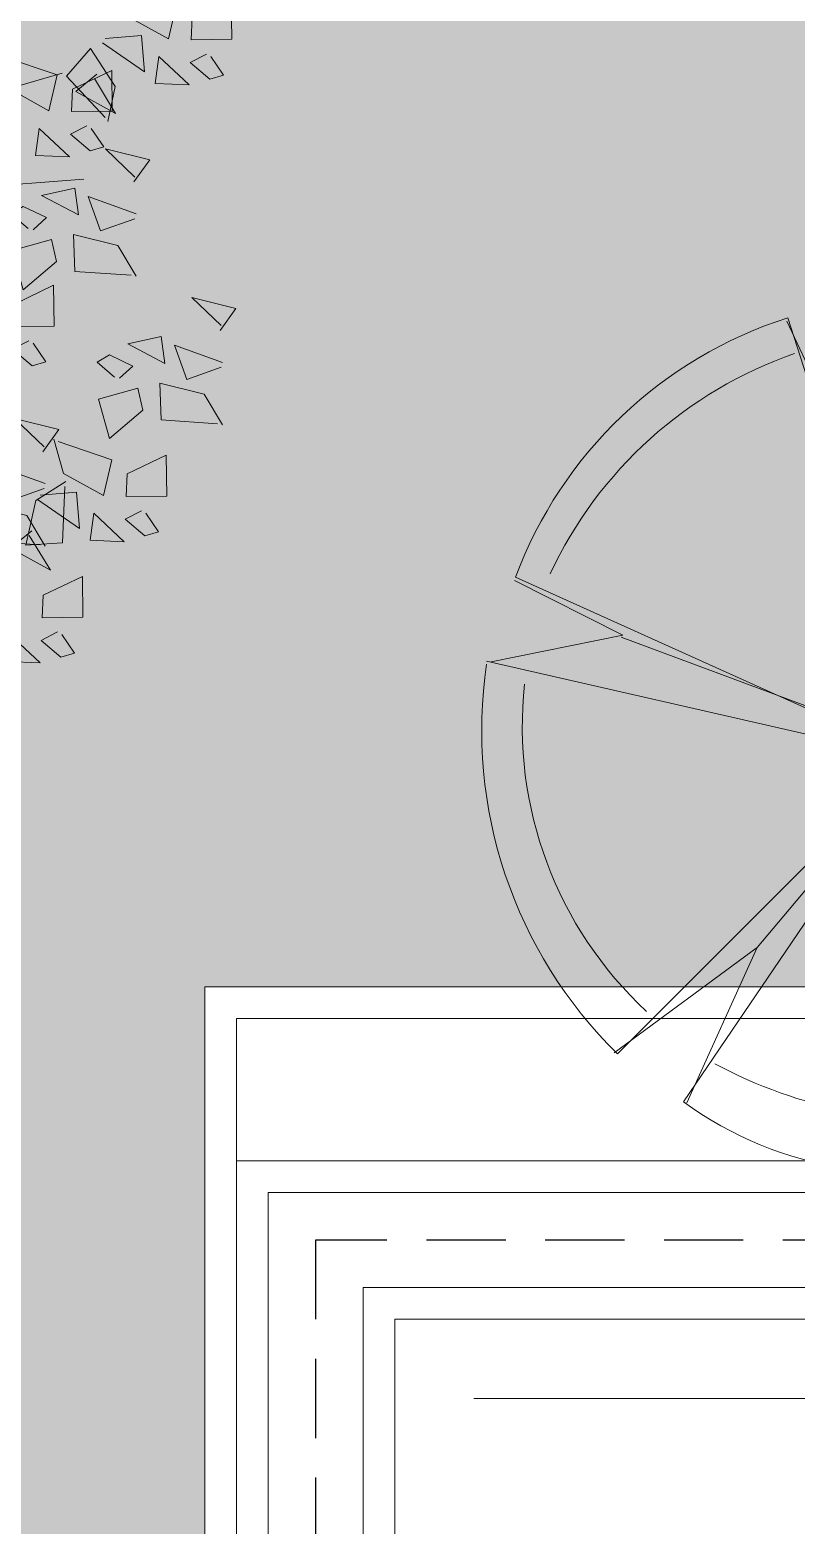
# Model space of a CAD drawing. Header units: inches. Extents: x 139 to 559, y -1 to 295.
# Drawn here: x 186.535 to 188.955, y 149.222 to 153.944 of the extents above; entities that cross this region are included whole.
import ezdxf

# ---------------------------------------------------------------- set-up
doc = ezdxf.new("R2010")
doc.units = ezdxf.units.IN
doc.header["$MEASUREMENT"] = 0
doc.linetypes.add('$0$HIDDEN', pattern=[0.375, 0.25, -0.125])
for name, color, linetype, lineweight in [('ARSIR', 31, 'Continuous', 5), ('ARSIR BETON', 8, 'Continuous', 5), ('DINDING2', 146, 'Continuous', 5), ('lan', 7, 'Continuous', 15), ('POHON', 98, 'Continuous', 5), ('RUMPUT', 93, 'Continuous', 0), ('SANITAIR', 15, 'Continuous', 9)]:
    doc.layers.add(name, color=color, linetype=linetype, lineweight=lineweight)
doc.layers.add('as', color=1, linetype='Continuous', plot=False)
pattern_1 = [(86.66968846814034, (37.07979678488971, 226.1472495293129), (-0.5066041251576352, 0.5692059985833484), [0.1428749999999999, -0.9347549999999997]), (41.66968846814034, (37.07979678488971, 226.1472495293129), (-0.5066044704663831, 0.5692063865624448), [0.142875, -0.6191249999999999]), (131.6696884681403, (37.07979678488971, 226.1472495293129), (-0.5692063865624448, -0.5066044704663831), [0.142875, -0.6191249999999999])]

# ---------------------------------------------------------------- blocks, each defined once
blk = doc.blocks.new('rrety')
for p, q in [((497.7039724436106, 232.4780683166695), (497.7237362736803, 232.4836365594493)), ((497.7094883520685, 232.4469854807016), (497.7039724436106, 232.4780683166695)), ((497.7237362736803, 232.4836365594493), (497.7236344644905, 232.458223612335)), ((497.7236344644905, 232.458223612335), (497.7094770399196, 232.4441618157641)), ((497.7302930330851, 232.2230931176619), (497.7300898742012, 232.2430462006256)), ((497.7321055272807, 232.2410687390438), (497.7582276871581, 232.2233430316884)), ((497.7484338841563, 232.2052959895636), (497.7302930330851, 232.2230931176619)), ((497.7582276871581, 232.2233430316884), (497.7484338841563, 232.2052959895636))]:
    blk.add_line(p, q)
for points in [[(497.7216110481918, 232.534252881746), (497.7201972243038, 232.5493767398225), (497.7015507384776, 232.5460715158919), (497.7216110481918, 232.534252881746)], [(497.6959488232409, 232.5271416649492), (497.7037648390473, 232.5336519326315), (497.6910270707231, 232.5403625242868), (497.6840113262149, 232.5365565132279), (497.6932412070821, 232.5279429304353)], [(497.7081931171489, 232.5088127631211), (497.6890531515226, 232.493889210825), (497.6838246075067, 232.5160241419045), (497.7059789807898, 232.5212323569726), (497.7081931171489, 232.5088127631211)], [(497.7221215375172, 232.4752346877348), (497.7315381370923, 232.4871534762656), (497.7071696274504, 232.4943648550489), (497.7229218088149, 232.4779389443583)], [(497.7157856041497, 232.4817674666294), (497.7469869826108, 232.4865676666292), (497.7520996023623, 232.4666811026735), (497.7266957050521, 232.4673668486716), (497.7129629447474, 232.4818436607411)], [(497.6905505592752, 232.4581076659432), (497.6891367353874, 232.4732315240197), (497.6704902495612, 232.469926300089), (497.6905505592752, 232.4581076659432)], [(497.6648883343244, 232.4509964491464), (497.6727043501306, 232.4575067168287), (497.6599665818064, 232.464217308484), (497.6529508372983, 232.4604112974252), (497.6621807181653, 232.4517977146324)], [(497.7219348492147, 232.4547022876275), (497.7024880920907, 232.4486928070732), (497.6964592713932, 232.4681234633365), (497.7227351258965, 232.4574065624436)], [(497.7205937877908, 232.4506042562182), (497.7378341062068, 232.4614237589834), (497.7486681448473, 232.4442039828941), (497.7205176877068, 232.4477850801283)], [(497.6771326282322, 232.4326675473184), (497.6579926626059, 232.4177439950222), (497.6527641185901, 232.4398789261016), (497.6749184918733, 232.4450871411698), (497.6771326282322, 232.4326675473184)], [(497.7185470345477, 232.4233528534245), (497.6871627803973, 232.4267582211492), (497.6873494686997, 232.4472906212565), (497.7117179783416, 232.4400792424732), (497.7212546507066, 232.4225515879384)], [(497.7257064075424, 232.4307176922624), (497.7196805898532, 232.4167742569333), (497.7450844871639, 232.4160885109352), (497.7256303079705, 232.4278985351382)], [(497.6763146918152, 232.3960177251804), (497.6909606505691, 232.4153709313613), (497.7017185891257, 232.3953319791822), (497.6816556113073, 232.3845886705286), (497.6763146918152, 232.3960177251804)], [(497.6338988131394, 232.39434147671), (497.6651001916003, 232.3991416767098), (497.6702128113521, 232.3792551127541), (497.6448089140417, 232.3799408587522), (497.6310761537368, 232.3944176708216)], [(497.7467750880108, 232.3720310493008), (497.7545911038172, 232.3785413169832), (497.7418533354931, 232.3852519086383), (497.7348375909848, 232.3814458975796), (497.744067471852, 232.3728323147869)], [(497.6928701120342, 232.3814647379647), (497.6869965313114, 232.3731596348425), (497.7010336909286, 232.3699594892013), (497.7068311720791, 232.3754454351991), (497.6956927714365, 232.3813885438529)], [(497.6387069967803, 232.3631782662986), (497.6559473151963, 232.373997769064), (497.6667813538369, 232.3567779929748), (497.6386308966963, 232.3603590902088)], [(497.6699084125516, 232.3679784652914), (497.6751731946493, 232.353730235557), (497.6923374134934, 232.361730581198), (497.6699084125516, 232.3679784652914)], [(497.7590193819188, 232.3537021474727), (497.7398794162926, 232.3387785951766), (497.7346508722769, 232.360913526256), (497.7568052455599, 232.3661217413242), (497.7590193819188, 232.3537021474727)], [(497.6438196165323, 232.3432917023431), (497.637793798843, 232.3293482670139), (497.6631976961535, 232.3286625210158), (497.6437435169598, 232.3404725452188)], [(497.9784753634968, 232.3508101810556), (497.7363437200039, 232.2773420733378)], [(497.7412593945689, 232.3255128964358), (497.7559053533232, 232.3448661026168), (497.7666632918794, 232.3248271504378), (497.7466003140611, 232.3140838417844), (497.7412593945689, 232.3255128964358)], [(497.984605261415, 232.3446878419262), (497.7608633867573, 232.2222410020909)], [(497.698843515893, 232.3238366479657), (497.730044894354, 232.3286368479654), (497.7351575141057, 232.3087502840096), (497.7097536167955, 232.3094360300079), (497.6960208564906, 232.3239128420772)], [(497.7578148147879, 232.3109599092203), (497.751941234065, 232.3026548060981), (497.7659783936823, 232.299454660457), (497.771775874833, 232.3049406064548), (497.7606374741903, 232.3108837151086)], [(497.7036516995341, 232.2926734375544), (497.7208920179501, 232.3034929403196), (497.7317260565905, 232.2862731642305), (497.7035755994498, 232.2898542614645)], [(497.7348531153053, 232.297473636547), (497.7401178974032, 232.2832254068126), (497.757282116247, 232.2912257524536), (497.7348531153053, 232.297473636547)], [(497.7087643192859, 232.2727868735988), (497.7027385015967, 232.2588434382695), (497.7281423989071, 232.2581576922713), (497.7086882197136, 232.2699677164744)], [(497.766789975092, 232.2550537697842), (497.7653761512042, 232.2701776278607), (497.7467296653781, 232.2668724039299), (497.766789975092, 232.2550537697842)], [(497.7411277501412, 232.2479425529873), (497.7489437659475, 232.2544528206697), (497.7362059976234, 232.261163412325), (497.7291902531152, 232.2573574012662), (497.7384201339822, 232.2487438184734)], [(497.7947864503645, 232.2202989572655), (497.7634021962143, 232.2237043249901), (497.7635888845165, 232.2442367250975), (497.7879573941586, 232.2370253463142), (497.7974940665236, 232.2194976917796)], [(497.7418873133705, 232.2185971240067), (497.7513039129457, 232.2305159125376), (497.7269354033037, 232.2377272913209), (497.7426875846685, 232.2213013806303)], [(497.7533720440492, 232.2296136511593), (497.7342320784228, 232.2146900988632), (497.7290035344071, 232.2368250299426), (497.7511579076901, 232.2420332450108), (497.7533720440492, 232.2296136511593)], [(497.7103163351284, 232.2014701022151), (497.7089025112406, 232.2165939602915), (497.6902560254145, 232.213288736361), (497.7103163351284, 232.2014701022151)], [(497.7417006250682, 232.1980647238994), (497.7222538679441, 232.1920552433452), (497.7162250472467, 232.2114858996084), (497.7425009017498, 232.2007689987155)], [(497.6846541101779, 232.1943588854183), (497.6924701259839, 232.2008691531006), (497.6797323576599, 232.2075797447558), (497.6727166131516, 232.203773733697), (497.6819464940188, 232.1951601509044)], [(497.6968984040857, 232.1760299835902), (497.6777584384595, 232.161106431294), (497.6725298944436, 232.1832413623734), (497.6946842677266, 232.1884495774417), (497.6968984040857, 232.1760299835902)], [(497.7383128104012, 232.1667152896964), (497.7069285562508, 232.1701206574211), (497.7071152445532, 232.1906530575284), (497.7314837541952, 232.1834416787451), (497.7410204265601, 232.1659140242104)]]:
    blk.add_lwpolyline(points)
blk = doc.blocks.new('D00088C')
for p, q in [((-0.0012876030683913, -0.0093934501269644), (-0.1437485791150834, 0.4511975816574818)), ((-0.1151908023725241, 0.2614880918978315), (-0.1397838773335138, 0.4512969476168962)), ((-0.2342411583755677, 0.421159252119253), (-0.1151908023725241, 0.2614880918978315)), ((-0.2302764565939981, 0.4212586180786957), (-0.0012876030683913, -0.0093934501269644)), ((-0.1152398470434548, 0.2611840679773536), (-0.0013869690278057, -0.0054287483453948)), ((0.0022796348754639, 0.0065647229588137), (-0.4995864486500352, 0.0423499964932717)), ((-0.3617773673146587, -0.0303298577806288), (-0.4945004793364376, 0.0417203994080921)), ((-0.4959810321320505, -0.0574965110910739), (0.0022796348754639, 0.0065647229588137)), ((-0.3629298791899203, -0.0276769063816289), (0.0025777327537639, -0.0053293823859519)), ((0.0025777327537639, -0.0053293823859519), (-0.2884055428654051, -0.4252101805885218)), ((-0.4960803980914932, -0.0535318093094759), (-0.3617773673146587, -0.0303298577806288)), ((-0.1456862153241332, -0.2629455688257565), (-0.2885049088248479, -0.4212454788069239))]:
    blk.add_line(p, q)
for centre, radius, start, end in [((-0.0088111828532647, 0.0629985746286934), 0.4109824448416737, 54.384206388094, 109.1673752497124), ((0.004531303071019, -0.0300660327374942), 0.5087520264660033, 117.4863160657969, 171.4483639178539), ((-0.01799598914792, -0.1341836807777952), 0.5444859649285765, 67.3630230904161, 101.0798206258587), ((-0.0220087092290839, -0.0267031118118837), 0.4368312897493291, 115.9304964042636, 169.259197448706), ((-0.0137158476125308, -0.0277016753208841), 0.4831846856412512, 183.5352984055459, 235.3544228051649), ((0.0103334788678922, -0.0051605825694026), 0.4750263696407527, 188.1449146101247, 233.9110459032752)]:
    blk.add_arc(centre, radius, start, end)

msp = doc.modelspace()

# ---------------------------------------------------------------- hatches: boundary and pattern name
at = {"layer": 'ARSIR'}
h = msp.add_hatch(dxfattribs=at)
h.set_pattern_fill('AR-HBONE', color=256, scale=0.003, style=0)
h.set_pattern_definition([(45, (37.07979678488971, 226.1472495293129), (4.263256414560601e-17, 0.4310522938113194), [0.9144000000000001, -0.3048]), (135, (37.29532278488971, 226.362775529313), (4.263256414560601e-17, 0.4310522938113194), [0.9144000000000001, -0.3048])])
edge = h.paths.add_edge_path()
edge.add_arc((191.2827530460387, 190.0678956543874), 15.19998324846395, 89.99999999999604, 179.9999999982171)
edge.add_line((176.0827697975748, 190.0678956548604), (176.0827697958074, 133.2715304004354))
edge.add_arc((191.2827692281026, 133.2715303999624), 15.19999943229521, 179.9999999982171, 214.2302885441299)
edge.add_line((178.7156632049422, 124.7212187714648), (179.7077968028932, 125.3962385326868))
edge.add_arc((191.2827486305766, 133.2715098016121), 13.99997883471085, 179.9999999982458, 214.2302680237529, ccw=False)
edge.add_line((177.2827697958658, 133.2715098020407), (177.2827697976046, 190.0678956548161))
edge.add_arc((191.2827530460388, 190.0678956543874), 13.99998324843415, 90, 179.9999999982458, ccw=False)
edge.add_line((191.2827530460388, 204.0678789028216), (270.5465688321954, 204.0678789028216))
edge.add_arc((270.5465688321954, 204.9086305199022), 0.8407516170806038, 270.0000000000019, 359.9969732944158)
edge.add_line((271.3873204481029, 204.9085861063758), (191.2827530460398, 205.2678789028514))
h = msp.add_hatch(dxfattribs=at)
h.set_pattern_fill('AR-HBONE', color=256, scale=0.003, style=0)
h.set_pattern_definition([(45, (183.2827697939069, 125.1562501214858), (4.263256414560601e-17, 0.4310522938113194), [0.9144000000000001, -0.3048]), (135, (183.4982957939069, 125.3717761214858), (4.263256414560601e-17, 0.4310522938113194), [0.9144000000000001, -0.3048])])
edge = h.paths.add_edge_path()
edge.add_line((191.1884030411541, 126.4708282395377), (191.1884030411541, 125.270828038156))
edge.add_line((191.1884030411541, 125.270828038156), (191.2827530423634, 125.2715309667489))
edge.add_arc((191.1850453941413, 133.1732207511342), 7.902293858948851, 180.123167527749, 270.70844980231016, ccw=False)
edge.add_line((183.2827697939069, 133.1562333699205), (183.282769795704, 158.5562502242488))
edge.add_line((183.282769795704, 158.5562502242488), (184.4827700001022, 158.5562502240216))
edge.add_line((184.4827700001022, 158.5562502240216), (184.4827699952885, 133.1562333696932))
edge.add_arc((191.1851671899406, 133.1732394849903), 6.702418769581423, 180.1453773199548, 270.8342443578723)
edge.add_line((191.2827530422497, 126.4715311681306), (191.1884030411541, 126.4708282394587))
at = {"layer": 'ARSIR BETON'}
h = msp.add_hatch(dxfattribs=at)
h.set_pattern_fill('AR-HBONE', color=256, scale=0.004, style=0)
h.set_pattern_definition([(45, (37.07979678488971, 226.1472495293129), (5.684341886080802e-17, 0.5747363917484258), [1.2192, -0.4064]), (135, (37.36716478488971, 226.4346175293129), (5.684341886080802e-17, 0.5747363917484258), [1.2192, -0.4064])])
edge = h.paths.add_edge_path()
edge.add_arc((191.2827530460388, 190.0678956543874), 13.99998324843415, 90, 180)
edge.add_line((177.2827697976046, 190.0678956543874), (177.2827697958809, 133.2715303996917))
edge.add_arc((191.2827486305768, 133.2715098016121), 13.99997883471105, 179.9999157010851, 263.1191927485166)
edge.add_line((189.6054912243188, 119.3723654047253), (189.6054912243184, 112.3226705917808))
edge.add_line((189.6054912243184, 112.3226705917808), (189.7054912243192, 112.3226705917808))
edge.add_line((189.7054912243192, 112.3226705917808), (189.705491224319, 112.2226705917809))
edge.add_line((189.705491224319, 112.2226705917809), (201.7054912243115, 112.2226705917805))
edge.add_line((201.7054912243115, 112.2226705917805), (201.7054912496359, 119.2715309675217))
edge.add_line((201.7054912496359, 119.2715309675217), (380.2200184182929, 119.2715309631573))
edge.add_arc((380.2200184175784, 133.271530397784), 13.99999943462672, 270.0000000029237, 359.9999999993218)
edge.add_line((394.2200178522052, 133.2715303976183), (394.2200178527473, 186.8365306403635))
edge.add_arc((380.0700144284386, 186.8365266512287), 14.15000342430926, 1.615268768599631e-05, 89.99998380649028)
edge.add_line((380.0700184276549, 200.9865300755374), (288.3872765684852, 200.9865301410767))
edge.add_arc((288.3872765719509, 203.9865301406582), 2.999999999581492, 180.0000000198341, 269.9999999338081, ccw=False)
edge.add_line((285.3872765723694, 203.9865301396197), (285.3985681154834, 204.9823001466166))
edge.add_line((285.3985681154834, 204.9823001466166), (271.3873246073365, 205.1475171556722))
edge.add_line((271.3873246073365, 205.1475171556722), (271.3873204512137, 204.9086303990666))
edge.add_arc((270.5465688308253, 204.90863052321), 0.8407516203884131, 270.00000009337174, 359.9999915398413, ccw=False)
edge.add_line((270.5465688321954, 204.0678789028216), (191.2827530460388, 204.0678789028216))
edge = h.paths.add_edge_path()
edge.add_line((191.2672355975751, 197.9562481935145), (265.7565847507126, 197.9584512519224))
edge.add_arc((265.7568436984304, 189.2029500703031), 8.755501185448518, 41.34299786484178, 90.00169454735197, ccw=False)
edge.add_line((272.3301992487418, 194.9865300876956), (332.5823111287879, 194.9865300876956))
edge.add_line((332.5823111287879, 194.9865300876955), (332.5823111294587, 191.871529060519))
edge.add_line((332.5823111294587, 191.8715290605191), (340.1822420460586, 191.8715290631811))
edge.add_line((340.1822420460586, 191.8715290631811), (340.1822420691279, 194.9865300704816))
edge.add_line((340.1822420691279, 194.9865300704816), (380.0700186656723, 194.9865296794636))
edge.add_arc((380.0700185857783, 186.8365304170786), 8.149999262385025, -2.2737367544323206e-13, 89.99999943833228, ccw=False)
edge.add_line((388.2200178481633, 186.8365304170786), (388.2200178481633, 163.1715301763664))
edge.add_line((388.2200178481633, 163.1715301763664), (388.2200178453184, 157.7117318763081))
edge.add_line((388.2200178453184, 157.7117318763081), (388.2200178477973, 133.271530398664))
edge.add_arc((380.2200184175098, 133.2715303978526), 7.999999430287525, -89.99999999975239, 5.811386927234707e-09, ccw=False)
edge.add_line((380.2200184175443, 125.2715309675651), (191.2827530423658, 125.2715309667489))
edge.add_arc((191.1850453941413, 133.1732207511342), 7.902293858948923, 180.1231675278102, 270.7084498023279, ccw=False)
edge.add_line((183.2827697939069, 133.1562333699121), (183.2674892419708, 189.9541127231707))
edge.add_arc((191.2674722009004, 189.9562649485785), 7.999983248434781, 90.00169455004323, 180.015414211516, ccw=False)
at = {"layer": 'RUMPUT'}
h = msp.add_hatch(dxfattribs=at)
h.set_pattern_fill('GRASS', color=256, scale=0.03, angle=356.6696884681404, style=0)
h.set_pattern_definition(pattern_1)
edge = h.paths.add_edge_path()
edge.add_line((173.8596473018068, 124.7086841961878), (178.5194686754951, 124.7086841961878))
edge.add_line((178.5194686754951, 124.7086841961878), (178.576989384379, 124.7478196964552))
edge.add_arc((191.2745198704961, 133.2689901792037), 15.29175028706457, 179.9904195417624, 213.8651193647624, ccw=False)
edge.add_line((175.9827697972054, 133.2715471210163), (175.9827697975748, 190.0678956543905))
edge.add_arc((191.2827115528424, 190.0679371475861), 15.29994175532382, 89.99902697357118, 180.0001553852311, ccw=False)
edge.add_line((191.282971384331, 205.3678789007036), (269.9053067584439, 205.0253270853659))
edge.add_line((269.9053067584439, 205.0253270853659), (167.2318890602109, 206.0180894513984))
edge.add_line((167.2318890602109, 206.0180894513984), (167.5209522787765, 198.8984623769369))
edge.add_line((167.5209522787765, 198.8984623769369), (170.7476549029263, 161.1322737417141))
edge.add_line((170.7476549029263, 161.1322737417141), (173.8596473018068, 124.7086841961878))
h = msp.add_hatch(dxfattribs=at)
h.set_pattern_fill('GRASS', color=256, scale=0.03, angle=356.6696884681404, style=0)
h.set_pattern_definition(pattern_1)
edge = h.paths.add_edge_path()
edge.add_line((222.7923111792155, 130.2714285167332), (222.7923111793134, 125.7715309668867))
edge.add_arc((222.3923111793134, 125.771530966878), 0.4000000000000057, -90, 1.2478267308324575e-09, ccw=False)
edge.add_line((222.3923111793134, 125.371530966878), (221.6851671899601, 125.371530966878))
edge.add_arc((221.6851671899601, 125.771530966878), 0.4000000000000057, 180.0000000002483, 270, ccw=False)
edge.add_line((221.28516718996, 125.7715309668763), (221.2851671899402, 130.3714953337831))
edge.add_line((221.2851671899402, 130.3714953337831), (191.0884030412145, 130.3708258210133))
edge.add_line((191.0884030412145, 130.3708258210133), (191.0884030411557, 126.5715435743557))
edge.add_arc((191.1856375563601, 133.1743987291787), 6.603571060155252, 179.1636581429167, 269.15631578314276, ccw=False)
edge.add_line((184.5827699953102, 133.2707870985745), (184.5827700001032, 158.5615310769376))
edge.add_line((184.5827700001032, 158.5615310769376), (189.4120615081875, 158.5615299242914))
edge.add_arc((189.4168289843598, 158.166761196954), 0.3947975138126359, -0.6780141318685082, 90.69190633998198, ccw=False)
edge.add_line((189.8115988560382, 158.1620894384303), (189.81159885541, 153.1016177843293))
edge.add_line((189.81159885541, 153.1016177843293), (194.9669349656968, 153.1016137925029))
edge.add_arc((194.9651651788558, 152.7016177527406), 0.3999999549636447, 3.2719708542572334e-07, 89.7464958527923, ccw=False)
edge.add_line((195.3651651338194, 152.7016177550249), (195.3651651342998, 150.9215302305418))
edge.add_line((195.3651651342998, 150.9215302305418), (187.0872774388066, 150.9215302484785))
edge.add_line((187.0872774388066, 150.9215302484785), (187.087277402123, 134.2215309670475))
edge.add_arc((189.9372774022347, 134.2215309669396), 2.850000000111777, 179.9999999978307, 269.9999999978317)
edge.add_line((189.9372774021269, 131.3715309668278), (222.7923111267354, 131.3715309668278))
edge.add_line((222.7923111267354, 131.3715309668279), (222.7923111267354, 130.271530966829))

# ---------------------------------------------------------------- linework, layer by layer
at = {"layer": 'as', "linetype": '$0$HIDDEN'}
for p, q in [((187.4372774910671, 150.1215293502382), (187.4372774546031, 134.2215300872971)), ((218.7876398362229, 150.1215293501267), (187.4372774910671, 150.1215293502382))]:
    msp.add_line(p, q, dxfattribs=at)
at = {"layer": 'DINDING2'}
for points in [[(222.8923111791894, 131.4715309668279), (222.8923111793134, 125.7715309668889, -0.41421356237947), (222.3923111793134, 125.271530966878), (221.6851671899601, 125.271530966878, -0.4142135623718297), (221.1851671899601, 125.7715309668759), (221.1851671899406, 130.2714931165913), (191.188403041213, 130.270828038156), (191.1884030411541, 126.4708282395377), (191.2827530422481, 126.4715311681306, -0.422725911898464), (184.4827699953104, 133.2715142149564), (184.4827700001221, 158.6615311008053), (189.4114917575951, 158.6615299244273, -0.4204828780974549), (189.9115988560381, 158.1615311152487), (189.9115988554224, 153.2016177068984), (194.9671439025614, 153.2016137923411, -0.4130549225027141), (195.4651651338195, 152.701617755596), (195.4651651343267, 150.8215302303251), (187.1872774385869, 150.8215302482619), (187.187277402123, 134.2215309668279, 0.4142135623731037), (189.9372774021268, 131.4715309668279), (222.8923111267354, 131.4715309668279), (222.8923111267354, 130.271530966829)], [(222.7923111792155, 130.2714285167332), (222.7923111793134, 125.7715309668867, -0.414213562379482), (222.3923111793134, 125.371530966878), (221.6851671899601, 125.371530966878, -0.4142135623718339), (221.28516718996, 125.7715309668763), (221.2851671899402, 130.3714953337831), (191.0884030412145, 130.3708258210133), (191.0884030411557, 126.5715435743557, -0.4141760290875839), (184.5827699953102, 133.2707870985745), (184.5827700001032, 158.5615310769376), (189.4120615081875, 158.5615299242913, -0.4212339943910968), (189.8115988560382, 158.1620894384303), (189.81159885541, 153.1016177843293), (194.9669349656968, 153.1016137925029, -0.4129182528599061), (195.3651651338194, 152.7016177550249), (195.3651651342998, 150.9215302305418), (187.0872774388066, 150.9215302484785), (187.087277402123, 134.2215309670475, 0.4142135623730997), (189.9372774021269, 131.3715309668278), (222.7923111267354, 131.3715309668279), (222.7923111267354, 130.271530966829)]]:
    msp.add_lwpolyline(points, format="xyb", dxfattribs=at)
at = {"layer": 'lan'}
msp.add_lwpolyline([(209.1012104748748, 150.0715293748668), (209.1012104741652, 152.7016169003184, -0.4142135623722566), (209.6012104271381, 153.2016168522492), (216.6376399720385, 153.2016168532056), (216.6376399700355, 158.1615297060027, -0.4142135623216739), (217.1376399211491, 158.6615296578254), (219.9872765865451, 158.6615296587995), (219.9872765861089, 149.6215293750937), (187.9372774390418, 149.6215293752077)], format="xyb", dxfattribs=at)
at = {"layer": 'SANITAIR'}
for p, q in [((195.3651651435258, 150.3715293751812), (187.1872774390417, 150.3715293752124)), ((187.1872774910671, 150.3715293502412), (187.1872774546031, 134.2215300872971))]:
    msp.add_line(p, q, dxfattribs=at)
for points in [[(195.3651651955781, 150.27152935021), (187.2872774910671, 150.2715293502409), (187.2872774546031, 134.2215300872971, 0.4142135623730951), (189.9372774546031, 131.5715300872971), (194.8872771593806, 131.5715300872971), (194.887277164935, 130.82153181691)], [(195.365165195659, 149.97152935021), (187.5872774910671, 149.9715293502398), (187.5872774546031, 134.2215300872971, 0.414213562373095), (189.9372774546031, 131.8715300872971), (195.1872771571589, 131.8715300872971), (195.1872771627133, 131.1215317436776)], [(195.365165195686, 149.87152935021), (187.6872774910671, 149.8715293502395), (187.6872774546031, 134.2215300872971, 0.4142135623730951), (189.9372774546031, 131.9715300872971), (195.2872771564183, 131.9715300872971), (195.2872771619727, 131.2215317192667)]]:
    msp.add_lwpolyline(points, format="xyb", dxfattribs=at)

# ---------------------------------------------------------------- block references
at = {"layer": 'POHON'}
for name, p, xscale, yscale, zscale, rotation in [('rrety', (3222.409009964759, 827.1498825584154), 5.661284108149151, 5.661284108149118, 5.661284108149133, 167.4952652185837), ('D00088C', (189.3557177790661, 151.654322480987), -2.812499999999324, 2.812499999999318, 8.4375, 163.0458035345949)]:
    msp.add_blockref(name, p, dxfattribs=dict(at, xscale=xscale, yscale=yscale, zscale=zscale, rotation=rotation))

doc.saveas('drawing.dxf')
